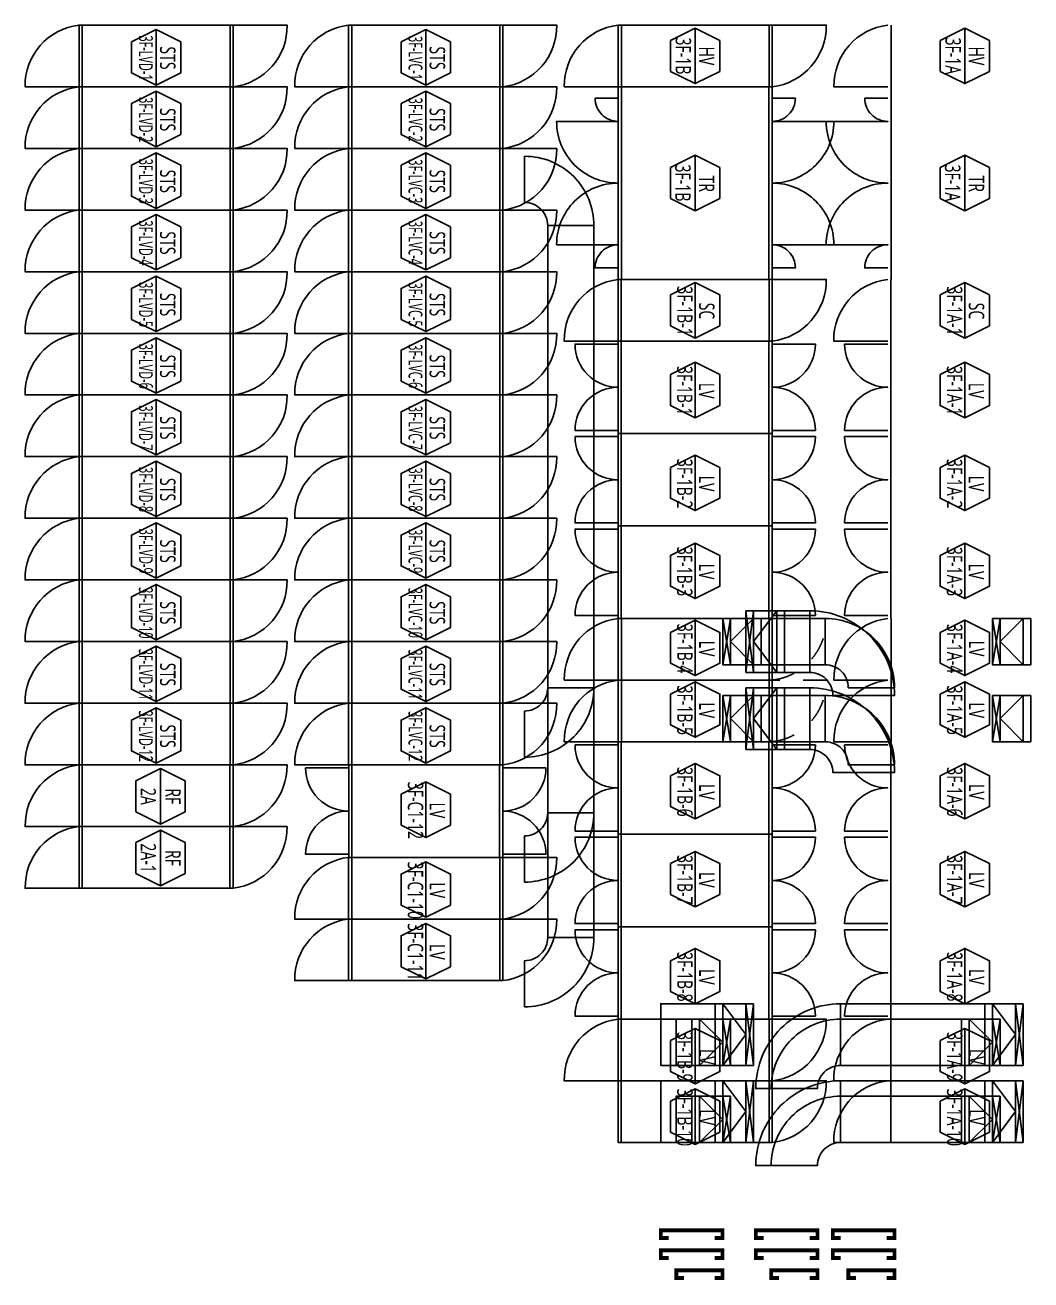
# Model space of a CAD drawing. Header units: millimetres. Extents: x -138191 to 245733, y -341087 to 835263.
# Drawn here: x -30361 to -17304, y 482922 to 499205 of the extents above; entities that cross this region are included whole.
import ezdxf
from ezdxf.enums import TextEntityAlignment as Align

# ---------------------------------------------------------------- set-up
doc = ezdxf.new("R2010")
doc.units = ezdxf.units.MM
doc.header["$LTSCALE"] = 300
doc.linetypes.add('D1', pattern=[3, 1, -1, 1])
for name, color, linetype in [('------00 Switch Gear', 3, 'Continuous'), ('------00 Switch Gear_Number', 1, 'Continuous'), ('-----26 Electrical Cable Tray_LV_STS1', 3, 'Continuous'), ('-----26 Electrical Cable Tray_LV_STS2', 2, 'Continuous'), ('-----26 Electrical Cable Tray_LV_UPS', 6, 'Continuous')]:
    doc.layers.add(name, color=color, linetype=linetype)
doc.styles.add('ELEC', font='malgun.ttf')

# ---------------------------------------------------------------- blocks, each defined once
blk = doc.blocks.new('A$495596483691')
at = {"color": 0}
for p, q in [((100, 600), (0, 600)), ((0, 600), (0, 0)), ((500, 600), (100, 600)), ((500, 0), (500, 600)), ((0, 0), (100, 0)), ((100, 0), (500, 0))]:
    blk.add_line(p, q, dxfattribs=at)
at = {"color": 8}
for p, q in [((400, 300), (100, 600)), ((100, 600), (100, 0)), ((400, 0), (400, 600)), ((400, 600), (500, 0)), ((500, 600), (400, 0)), ((400, 300), (100, 0))]:
    blk.add_line(p, q, dxfattribs=at)
blk = doc.blocks.new('A$480505980042')
at = {"color": 0}
for p, q in [((400, 800), (0, 800)), ((0, 800), (0, 0)), ((500, 800), (400, 800)), ((500, 0), (500, 800)), ((0, 0), (400, 0)), ((400, 0), (500, 0))]:
    blk.add_line(p, q, dxfattribs=at)
at = {"color": 8}
for p, q in [((100, 0), (0, 800)), ((0, 0), (100, 800)), ((100, 400), (400, 800)), ((100, 800), (100, 0)), ((400, 0), (400, 800)), ((100, 400), (400, 0))]:
    blk.add_line(p, q, dxfattribs=at)

msp = doc.modelspace()

# ---------------------------------------------------------------- linework, layer by layer
at = {"layer": '------00 Switch Gear'}
for p, q in [((-29619, 498405, 0), (-29619, 499205, 0)), ((-27699, 498405, 0), (-27699, 499205, 0)), ((-26119, 498405, 0), (-26119, 499205, 0)), ((-24199, 498405, 0), (-24199, 499205, 0)), ((-22619, 498405), (-22619, 499205)), ((-20701, 498405), (-20701, 499205)), ((-19119, 498405), (-19119, 499205)), ((-29619, 497605, 0), (-29619, 498405, 0)), ((-27699, 497605, 0), (-27699, 498405, 0)), ((-26119, 497605, 0), (-26119, 498405, 0)), ((-24199, 497605, 0), (-24199, 498405, 0)), ((-22619, 495905), (-22619, 498405)), ((-20705, 495905), (-20705, 498405)), ((-19119, 495905), (-19119, 498405)), ((-29619, 496805, 0), (-29619, 497605, 0)), ((-27699, 496805, 0), (-27699, 497605, 0)), ((-26119, 496805, 0), (-26119, 497605, 0)), ((-24199, 496805, 0), (-24199, 497605, 0)), ((-29619, 496005, 0), (-29619, 496805, 0)), ((-27699, 496005, 0), (-27699, 496805, 0)), ((-26119, 496005, 0), (-26119, 496805, 0)), ((-24199, 496005, 0), (-24199, 496805, 0)), ((-29619, 495205, 0), (-29619, 496005, 0)), ((-27699, 495205, 0), (-27699, 496005, 0)), ((-26119, 495205, 0), (-26119, 496005, 0)), ((-24199, 495205, 0), (-24199, 496005, 0)), ((-22621, 495105), (-22621, 495905)), ((-20701, 495105), (-20701, 495905)), ((-19121, 495105), (-19121, 495905)), ((-29619, 494405, 0), (-29619, 495205, 0)), ((-27699, 494405, 0), (-27699, 495205, 0)), ((-26119, 494405, 0), (-26119, 495205, 0)), ((-24199, 494405, 0), (-24199, 495205, 0)), ((-22622, 495105), (-22622, 493905)), ((-20704, 495105), (-20704, 493905)), ((-19122, 495105), (-19122, 493905)), ((-29619, 493605, 0), (-29619, 494405, 0)), ((-27699, 493605, 0), (-27699, 494405, 0)), ((-26119, 493605, 0), (-26119, 494405, 0)), ((-24199, 493605, 0), (-24199, 494405, 0)), ((-22622, 493905), (-22622, 492705)), ((-20704, 493905), (-20704, 492705)), ((-19122, 493905), (-19122, 492705)), ((-29619, 492805, 0), (-29619, 493605, 0)), ((-27699, 492805, 0), (-27699, 493605, 0)), ((-26119, 492805, 0), (-26119, 493605, 0)), ((-24199, 492805, 0), (-24199, 493605, 0)), ((-29619, 492005, 0), (-29619, 492805, 0)), ((-27699, 492005, 0), (-27699, 492805, 0)), ((-26119, 492005, 0), (-26119, 492805, 0)), ((-24199, 492005, 0), (-24199, 492805, 0)), ((-22622, 492705), (-22622, 491505)), ((-20704, 492705), (-20704, 491505)), ((-19122, 492705), (-19122, 491505)), ((-29619, 491205, 0), (-29619, 492005, 0)), ((-27699, 491205, 0), (-27699, 492005, 0)), ((-26119, 491205, 0), (-26119, 492005, 0)), ((-24199, 491205, 0), (-24199, 492005, 0)), ((-22620, 490705), (-22620, 491505)), ((-20702, 490705), (-20702, 491505)), ((-19120, 490705), (-19120, 491505)), ((-29619, 490405, 0), (-29619, 491205, 0)), ((-27699, 490405, 0), (-27699, 491205, 0)), ((-26119, 490405, 0), (-26119, 491205, 0)), ((-24199, 490405, 0), (-24199, 491205, 0)), ((-22620, 489905), (-22620, 490705)), ((-20702, 489905), (-20702, 490705)), ((-19120, 489905), (-19120, 490705)), ((-29619, 489605, 0), (-29619, 490405, 0)), ((-27699, 489605, 0), (-27699, 490405, 0)), ((-26119, 489605, 0), (-26119, 490405, 0)), ((-24199, 489605, 0), (-24199, 490405, 0)), ((-22622, 489905), (-22622, 488705)), ((-20704, 489905), (-20704, 488705)), ((-19122, 489905), (-19122, 488705)), ((-29620, 489605, 0), (-29620, 488805, 0)), ((-27702, 489605, 0), (-27702, 488805, 0)), ((-26120, 489605, 0), (-26120, 488405, 0)), ((-24202, 489605, 0), (-24202, 488405, 0)), ((-29620, 488805, 0), (-29620, 488005, 0)), ((-27702, 488805, 0), (-27702, 488005, 0)), ((-22622, 488705), (-22622, 487505)), ((-20704, 488705), (-20704, 487505)), ((-19122, 488705), (-19122, 487505)), ((-26119, 487605, 0), (-26119, 488405, 0)), ((-24199, 487605, 0), (-24199, 488405, 0)), ((-26119, 486805, 0), (-26119, 487605, 0)), ((-24199, 486805, 0), (-24199, 487605, 0)), ((-22622, 487505), (-22622, 486305)), ((-20704, 487505), (-20704, 486305)), ((-19122, 487505), (-19122, 486305)), ((-22621, 485505), (-22621, 486305)), ((-20701, 485505), (-20701, 486305)), ((-19121, 485505), (-19121, 486305)), ((-22621, 484705), (-22621, 485505)), ((-20701, 484705), (-20701, 485505)), ((-19121, 484705), (-19121, 485505))]:
    msp.add_line(p, q, dxfattribs=at)
at = {"layer": '------00 Switch Gear', "elevation": 0}
for points in [[(-29661, 499205, 0.385743), (-30361, 498405), (-29661, 498405)], [(-27659, 498405, 0.385743), (-26959, 499205), (-27659, 499205)], [(-26161, 499205, 0.385743), (-26861, 498405), (-26161, 498405)], [(-24159, 498405, 0.385743), (-23459, 499205), (-24159, 499205)], [(-22661, 499205, 0.385743), (-23361, 498405), (-22661, 498405)], [(-20661, 498405, 0.385743), (-19961, 499205), (-20661, 499205)], [(-19161, 499205, 0.385743), (-19861, 498405), (-19161, 498405)], [(-29661, 498405, 0.385743), (-30361, 497605), (-29661, 497605)], [(-27659, 497605, 0.385743), (-26959, 498405), (-27659, 498405)], [(-26161, 498405, 0.385743), (-26861, 497605), (-26161, 497605)], [(-24159, 497605, 0.385743), (-23459, 498405), (-24159, 498405)], [(-22661, 496055), (-22961, 496055, -0.414214), (-22661, 496355), (-23461, 496355, -0.414214), (-22661, 497155, -0.414214), (-23461, 497955), (-22661, 497955, -0.414214), (-22961, 498255), (-22661, 498255)], [(-20661, 496055), (-20361, 496055, 0.414214), (-20661, 496355), (-19861, 496355, 0.414214), (-20661, 497155, 0.414214), (-19861, 497955), (-20661, 497955, 0.414214), (-20361, 498255), (-20661, 498255)], [(-19161, 496055), (-19461, 496055, -0.414214), (-19161, 496355), (-19961, 496355, -0.414214), (-19161, 497155, -0.414214), (-19961, 497955), (-19161, 497955, -0.414214), (-19461, 498255), (-19161, 498255)], [(-27659, 496805, 0.385743), (-26959, 497605), (-27659, 497605)], [(-26161, 497605, 0.385743), (-26861, 496805), (-26161, 496805)], [(-24159, 496805, 0.385743), (-23459, 497605), (-24159, 497605)], [(-29661, 496805, 0.385743), (-30361, 496005), (-29661, 496005)], [(-27659, 496005, 0.385743), (-26959, 496805), (-27659, 496805)], [(-26161, 496805, 0.385743), (-26861, 496005), (-26161, 496005)], [(-24159, 496005, 0.385743), (-23459, 496805), (-24159, 496805)], [(-29661, 496005, 0.385743), (-30361, 495205), (-29661, 495205)], [(-27659, 495205, 0.385743), (-26959, 496005), (-27659, 496005)], [(-26161, 496005, 0.385743), (-26861, 495205), (-26161, 495205)], [(-24159, 495205, 0.385743), (-23459, 496005), (-24159, 496005)], [(-22663, 495905, 0.385743), (-23363, 495105), (-22663, 495105)], [(-20661, 495105, 0.385743), (-19961, 495905), (-20661, 495905)], [(-19163, 495905, 0.385743), (-19863, 495105), (-19163, 495105)], [(-29661, 495205, 0.385743), (-30361, 494405), (-29661, 494405)], [(-27659, 494405, 0.385743), (-26959, 495205), (-27659, 495205)], [(-26161, 495205, 0.385743), (-26861, 494405), (-26161, 494405)], [(-24159, 494405, 0.385743), (-23459, 495205), (-24159, 495205)], [(-22662, 495065), (-23222, 495065), (-23222, 495065, 0.414214), (-22662, 494505, 0.414214), (-23222, 493945), (-22662, 493945)], [(-20662, 493945), (-20102, 493945, 0.414214), (-20662, 494505, 0.414214), (-20102, 495065), (-20662, 495065)], [(-19162, 495065), (-19722, 495065), (-19722, 495065, 0.414214), (-19162, 494505, 0.414214), (-19722, 493945), (-19162, 493945)], [(-29661, 494405, 0.385743), (-30361, 493605), (-29661, 493605)], [(-27659, 493605, 0.385743), (-26959, 494405), (-27659, 494405)], [(-26161, 494405, 0.385743), (-26861, 493605), (-26161, 493605)], [(-24159, 493605, 0.385743), (-23459, 494405), (-24159, 494405)], [(-22662, 492745), (-23222, 492745, -0.414214), (-22662, 493305, -0.414214), (-23222, 493865), (-23222, 493865), (-22662, 493865)], [(-20662, 492745), (-20102, 492745, 0.414214), (-20662, 493305, 0.414214), (-20102, 493865), (-20662, 493865)], [(-19162, 492745), (-19722, 492745, -0.414214), (-19162, 493305, -0.414214), (-19722, 493865), (-19722, 493865), (-19162, 493865)], [(-29661, 493605, 0.385743), (-30361, 492805), (-29661, 492805)], [(-27659, 492805, 0.385743), (-26959, 493605), (-27659, 493605)], [(-26161, 493605, 0.385743), (-26861, 492805), (-26161, 492805)], [(-24159, 492805, 0.385743), (-23459, 493605), (-24159, 493605)], [(-29661, 492805, 0.385743), (-30361, 492005), (-29661, 492005)], [(-27659, 492005, 0.385743), (-26959, 492805), (-27659, 492805)], [(-26161, 492805, 0.385743), (-26861, 492005), (-26161, 492005)], [(-24159, 492005, 0.385743), (-23459, 492805), (-24159, 492805)], [(-22662, 491545), (-23222, 491545, -0.414214), (-22662, 492105, -0.414214), (-23222, 492665), (-23222, 492665), (-22662, 492665)], [(-20662, 491545), (-20102, 491545, 0.414214), (-20662, 492105, 0.414214), (-20102, 492665), (-20662, 492665)], [(-19162, 491545), (-19722, 491545, -0.414214), (-19162, 492105, -0.414214), (-19722, 492665), (-19722, 492665), (-19162, 492665)], [(-29661, 492005, 0.385743), (-30361, 491205), (-29661, 491205)], [(-27659, 491205, 0.385743), (-26959, 492005), (-27659, 492005)], [(-26161, 492005, 0.385743), (-26861, 491205), (-26161, 491205)], [(-24159, 491205, 0.385743), (-23459, 492005), (-24159, 492005)], [(-22662, 491505, 0.385743), (-23362, 490705), (-22662, 490705)], [(-19162, 491505, 0.385743), (-19862, 490705), (-19162, 490705)], [(-29661, 491205, 0.385743), (-30361, 490405), (-29661, 490405)], [(-27659, 490405, 0.385743), (-26959, 491205), (-27659, 491205)], [(-26161, 491205, 0.385743), (-26861, 490405), (-26161, 490405)], [(-24159, 490405, 0.385743), (-23459, 491205), (-24159, 491205)], [(-22662, 490705, 0.385743), (-23362, 489905), (-22662, 489905)], [(-19162, 490705, 0.385743), (-19862, 489905), (-19162, 489905)], [(-29661, 490405, 0.385743), (-30361, 489605), (-29661, 489605)], [(-27659, 489605, 0.385743), (-26959, 490405), (-27659, 490405)], [(-26161, 490405, 0.385743), (-26861, 489605), (-26120, 489605)], [(-24159, 489605, 0.385743), (-23459, 490405), (-24159, 490405)], [(-22662, 488745), (-23222, 488745, -0.414214), (-22662, 489305, -0.414214), (-23222, 489865), (-23222, 489865), (-22662, 489865)], [(-20662, 488745), (-20102, 488745, 0.414214), (-20662, 489305, 0.414214), (-20102, 489865), (-20662, 489865)], [(-19162, 488745), (-19722, 488745, -0.414214), (-19162, 489305, -0.414214), (-19722, 489865), (-19722, 489865), (-19162, 489865)], [(-29660, 489605, 0.385743), (-30360, 488805), (-29660, 488805)], [(-27660, 488805, 0.385743), (-26960, 489605), (-27660, 489605)], [(-26160, 488445), (-26720, 488445, -0.414214), (-26160, 489005, -0.414214), (-26720, 489565), (-26720, 489565), (-26160, 489565)], [(-24160, 489565), (-23600, 489565, -0.414214), (-24160, 489005, -0.414214), (-23600, 488445), (-24160, 488445)], [(-29660, 488805, 0.385743), (-30360, 488005), (-29660, 488005)], [(-27660, 488005, 0.385743), (-26960, 488805), (-27660, 488805)], [(-22662, 487545), (-23222, 487545, -0.414214), (-22662, 488105, -0.414214), (-23222, 488665), (-23222, 488665), (-22662, 488665)], [(-20662, 487545), (-20102, 487545, 0.414214), (-20662, 488105, 0.414214), (-20102, 488665), (-20662, 488665)], [(-19162, 487545), (-19722, 487545, -0.414214), (-19162, 488105, -0.414214), (-19722, 488665), (-19722, 488665), (-19162, 488665)], [(-26161, 488405, 0.385743), (-26861, 487605), (-26161, 487605)], [(-24159, 487605, 0.385743), (-23459, 488405), (-24159, 488405)], [(-26161, 487605, 0.385743), (-26861, 486805), (-26161, 486805)], [(-24159, 486805, 0.385743), (-23459, 487605), (-24159, 487605)], [(-22662, 486345), (-23222, 486345, -0.414214), (-22662, 486905, -0.414214), (-23222, 487465), (-23222, 487465), (-22662, 487465)], [(-20662, 486345), (-20102, 486345, 0.414214), (-20662, 486905, 0.414214), (-20102, 487465), (-20662, 487465)], [(-19162, 486345), (-19722, 486345, -0.414214), (-19162, 486905, -0.414214), (-19722, 487465), (-19722, 487465), (-19162, 487465)], [(-22663, 486305, 0.385743), (-23363, 485505), (-22663, 485505)], [(-20661, 485505, 0.385743), (-19961, 486305), (-20661, 486305)], [(-19163, 486305, 0.385743), (-19863, 485505), (-19163, 485505)], [(-20661, 484705, 0.385743), (-19961, 485505), (-20661, 485505)], [(-19163, 485505, 0.385743), (-19863, 484705), (-19163, 484705)]]:
    msp.add_lwpolyline(points, format="xyb", dxfattribs=at)
for points in [[(-27659, 498405), (-27659, 499205), (-29661, 499205), (-29661, 498405)], [(-24159, 498405), (-24159, 499205), (-26161, 499205), (-26161, 498405)], [(-20661, 498405), (-20661, 499205), (-22661, 499205), (-22661, 498405)], [(-27659, 497605), (-27659, 498405), (-29661, 498405), (-29661, 497605)], [(-24159, 497605), (-24159, 498405), (-26161, 498405), (-26161, 497605)], [(-22661, 495905), (-22661, 498405), (-20661, 498405), (-20661, 495905)], [(-27659, 496805), (-27659, 497605), (-29661, 497605), (-29661, 496805)], [(-24159, 496805), (-24159, 497605), (-26161, 497605), (-26161, 496805)], [(-27659, 496005), (-27659, 496805), (-29661, 496805), (-29661, 496005)], [(-24159, 496005), (-24159, 496805), (-26161, 496805), (-26161, 496005)], [(-27659, 495205), (-27659, 496005), (-29661, 496005), (-29661, 495205)], [(-24159, 495205), (-24159, 496005), (-26161, 496005), (-26161, 495205)], [(-20661, 495105), (-20661, 495905), (-22663, 495905), (-22663, 495105)], [(-27659, 494405), (-27659, 495205), (-29661, 495205), (-29661, 494405)], [(-24159, 494405), (-24159, 495205), (-26161, 495205), (-26161, 494405)], [(-22662, 495105), (-22662, 493905), (-20662, 493905), (-20662, 495105)], [(-27659, 493605), (-27659, 494405), (-29661, 494405), (-29661, 493605)], [(-24159, 493605), (-24159, 494405), (-26161, 494405), (-26161, 493605)], [(-22662, 493905), (-22662, 492705), (-20662, 492705), (-20662, 493905)], [(-27659, 492805), (-27659, 493605), (-29661, 493605), (-29661, 492805)], [(-24159, 492805), (-24159, 493605), (-26161, 493605), (-26161, 492805)], [(-27659, 492005), (-27659, 492805), (-29661, 492805), (-29661, 492005)], [(-24159, 492005), (-24159, 492805), (-26161, 492805), (-26161, 492005)], [(-22662, 492705), (-22662, 491505), (-20662, 491505), (-20662, 492705)], [(-27659, 491205), (-27659, 492005), (-29661, 492005), (-29661, 491205)], [(-24159, 491205), (-24159, 492005), (-26161, 492005), (-26161, 491205)], [(-20662, 490705), (-20662, 491505), (-22662, 491505), (-22662, 490705)], [(-27659, 490405), (-27659, 491205), (-29661, 491205), (-29661, 490405)], [(-24159, 490405), (-24159, 491205), (-26161, 491205), (-26161, 490405)], [(-20662, 489905), (-20662, 490705), (-22662, 490705), (-22662, 489905)], [(-27659, 489605), (-27659, 490405), (-29661, 490405), (-29661, 489605)], [(-24159, 489605), (-24159, 490405), (-26161, 490405), (-26161, 489605)], [(-22662, 489905), (-22662, 488705), (-20662, 488705), (-20662, 489905)], [(-29660, 489605), (-29660, 488805), (-27660, 488805), (-27660, 489605)], [(-26160, 489605), (-26160, 488405), (-24160, 488405), (-24160, 489605)], [(-29660, 488805), (-29660, 488005), (-27660, 488005), (-27660, 488805)], [(-22662, 488705), (-22662, 487505), (-20662, 487505), (-20662, 488705)], [(-24159, 487605), (-24159, 488405), (-26161, 488405), (-26161, 487605)], [(-24159, 486805), (-24159, 487605), (-26161, 487605), (-26161, 486805)], [(-22662, 487505), (-22662, 486305), (-20662, 486305), (-20662, 487505)], [(-20661, 485505), (-20661, 486305), (-22663, 486305), (-22663, 485505)], [(-20661, 484705), (-20661, 485505), (-22663, 485505), (-22663, 484705)]]:
    msp.add_lwpolyline(points, close=True, dxfattribs=at)
msp.add_lwpolyline([(-30361, 496805), (-29661, 496805)], dxfattribs=at)
at = {"layer": '------00 Switch Gear', "linetype": 'D1', "elevation": 0}
for points in [[(-20662, 490705, 0.385743), (-19962, 491505), (-20662, 491505)], [(-20662, 489905, 0.385743), (-19962, 490705), (-20662, 490705)]]:
    msp.add_lwpolyline(points, format="xyb", dxfattribs=at)
at = {"layer": '------00 Switch Gear'}
msp.add_arc((-29570, 496819, 0), 791, 96.6265, 181.0016, dxfattribs=at)
at = {"layer": '------00 Switch Gear_Number', "elevation": 0}
for points in [[(-28660, 498427), (-28660, 499147), (-28340, 498987), (-28340, 498586), (-28660, 498427), (-28980, 498586), (-28980, 498987), (-28660, 499147)], [(-25160, 498427), (-25160, 499147), (-24840, 498987), (-24840, 498586), (-25160, 498427), (-25480, 498586), (-25480, 498987), (-25160, 499147)], [(-21663, 498445), (-21663, 499165), (-21343, 499005), (-21343, 498605), (-21663, 498445), (-21983, 498605), (-21983, 499005), (-21663, 499165)], [(-18161, 498445), (-18161, 499165), (-17841, 499005), (-17841, 498605), (-18161, 498445), (-18481, 498605), (-18481, 499005), (-18161, 499165)], [(-28660, 497627), (-28660, 498347), (-28340, 498187), (-28340, 497786), (-28660, 497627), (-28980, 497786), (-28980, 498187), (-28660, 498347)], [(-25160, 497627), (-25160, 498347), (-24840, 498187), (-24840, 497786), (-25160, 497627), (-25480, 497786), (-25480, 498187), (-25160, 498347)], [(-28660, 496827), (-28660, 497547), (-28340, 497387), (-28340, 496986), (-28660, 496827), (-28980, 496986), (-28980, 497387), (-28660, 497547)], [(-25160, 496827), (-25160, 497547), (-24840, 497387), (-24840, 496986), (-25160, 496827), (-25480, 496986), (-25480, 497387), (-25160, 497547)], [(-21663, 496795), (-21663, 497515), (-21343, 497355), (-21343, 496955), (-21663, 496795), (-21983, 496955), (-21983, 497355), (-21663, 497515)], [(-18161, 496795), (-18161, 497515), (-17841, 497355), (-17841, 496955), (-18161, 496795), (-18481, 496955), (-18481, 497355), (-18161, 497515)], [(-28660, 496027), (-28660, 496747), (-28340, 496587), (-28340, 496186), (-28660, 496027), (-28980, 496186), (-28980, 496587), (-28660, 496747)], [(-25160, 496027), (-25160, 496747), (-24840, 496587), (-24840, 496186), (-25160, 496027), (-25480, 496186), (-25480, 496587), (-25160, 496747)], [(-28660, 495227), (-28660, 495947), (-28340, 495787), (-28340, 495386), (-28660, 495227), (-28980, 495386), (-28980, 495787), (-28660, 495947)], [(-25160, 495227), (-25160, 495947), (-24840, 495787), (-24840, 495386), (-25160, 495227), (-25480, 495386), (-25480, 495787), (-25160, 495947)], [(-21663, 495144), (-21663, 495864), (-21343, 495704), (-21343, 495304), (-21663, 495144), (-21983, 495304), (-21983, 495704), (-21663, 495864)], [(-18161, 495144), (-18161, 495864), (-17841, 495704), (-17841, 495304), (-18161, 495144), (-18481, 495304), (-18481, 495704), (-18161, 495864)], [(-28660, 494427), (-28660, 495147), (-28340, 494987), (-28340, 494586), (-28660, 494427), (-28980, 494586), (-28980, 494987), (-28660, 495147)], [(-25160, 494427), (-25160, 495147), (-24840, 494987), (-24840, 494586), (-25160, 494427), (-25480, 494586), (-25480, 494987), (-25160, 495147)], [(-21664, 494109), (-21664, 494829), (-21344, 494669), (-21344, 494268), (-21664, 494109), (-21984, 494268), (-21984, 494669), (-21664, 494829)], [(-18162, 494109), (-18162, 494829), (-17842, 494669), (-17842, 494268), (-18162, 494109), (-18482, 494268), (-18482, 494669), (-18162, 494829)], [(-28660, 493627), (-28660, 494347), (-28340, 494187), (-28340, 493786), (-28660, 493627), (-28980, 493786), (-28980, 494187), (-28660, 494347)], [(-25160, 493627), (-25160, 494347), (-24840, 494187), (-24840, 493786), (-25160, 493627), (-25480, 493786), (-25480, 494187), (-25160, 494347)], [(-21664, 492904), (-21664, 493624), (-21344, 493464), (-21344, 493064), (-21664, 492904), (-21984, 493064), (-21984, 493464), (-21664, 493624)], [(-18162, 492904), (-18162, 493624), (-17842, 493464), (-17842, 493064), (-18162, 492904), (-18482, 493064), (-18482, 493464), (-18162, 493624)], [(-28660, 492827), (-28660, 493547), (-28340, 493387), (-28340, 492986), (-28660, 492827), (-28980, 492986), (-28980, 493387), (-28660, 493547)], [(-25160, 492827), (-25160, 493547), (-24840, 493387), (-24840, 492986), (-25160, 492827), (-25480, 492986), (-25480, 493387), (-25160, 493547)], [(-28660, 492027), (-28660, 492747), (-28340, 492587), (-28340, 492186), (-28660, 492027), (-28980, 492186), (-28980, 492587), (-28660, 492747)], [(-25160, 492027), (-25160, 492747), (-24840, 492587), (-24840, 492186), (-25160, 492027), (-25480, 492186), (-25480, 492587), (-25160, 492747)], [(-21664, 491763), (-21664, 492483), (-21344, 492324), (-21344, 491923), (-21664, 491763), (-21984, 491923), (-21984, 492324), (-21664, 492483)], [(-18162, 491763), (-18162, 492483), (-17842, 492324), (-17842, 491923), (-18162, 491763), (-18482, 491923), (-18482, 492324), (-18162, 492483)], [(-28660, 491227), (-28660, 491947), (-28340, 491787), (-28340, 491386), (-28660, 491227), (-28980, 491386), (-28980, 491787), (-28660, 491947)], [(-25160, 491227), (-25160, 491947), (-24840, 491787), (-24840, 491386), (-25160, 491227), (-25480, 491386), (-25480, 491787), (-25160, 491947)], [(-21662, 490763), (-21662, 491483), (-21342, 491324), (-21342, 490923), (-21662, 490763), (-21982, 490923), (-21982, 491324), (-21662, 491483)], [(-18160, 490763), (-18160, 491483), (-17840, 491324), (-17840, 490923), (-18160, 490763), (-18480, 490923), (-18480, 491324), (-18160, 491483)], [(-28660, 490427), (-28660, 491147), (-28340, 490987), (-28340, 490586), (-28660, 490427), (-28980, 490586), (-28980, 490987), (-28660, 491147)], [(-25160, 490427), (-25160, 491147), (-24840, 490987), (-24840, 490586), (-25160, 490427), (-25480, 490586), (-25480, 490987), (-25160, 491147)], [(-21662, 489963), (-21662, 490683), (-21342, 490524), (-21342, 490123), (-21662, 489963), (-21982, 490123), (-21982, 490524), (-21662, 490683)], [(-18160, 489963), (-18160, 490683), (-17840, 490524), (-17840, 490123), (-18160, 489963), (-18480, 490123), (-18480, 490524), (-18160, 490683)], [(-28660, 489627), (-28660, 490347), (-28340, 490187), (-28340, 489786), (-28660, 489627), (-28980, 489786), (-28980, 490187), (-28660, 490347)], [(-25160, 489627), (-25160, 490347), (-24840, 490187), (-24840, 489786), (-25160, 489627), (-25480, 489786), (-25480, 490187), (-25160, 490347)], [(-21662, 488904), (-21662, 489624), (-21342, 489464), (-21342, 489064), (-21662, 488904), (-21982, 489064), (-21982, 489464), (-21662, 489624)], [(-18160, 488904), (-18160, 489624), (-17840, 489464), (-17840, 489064), (-18160, 488904), (-18480, 489064), (-18480, 489464), (-18160, 489624)], [(-25159, 488663), (-25159, 489383), (-24839, 489224), (-24839, 488823), (-25159, 488663), (-25479, 488823), (-25479, 489224), (-25159, 489383)], [(-25160, 487627), (-25160, 488347), (-24840, 488187), (-24840, 487786), (-25160, 487627), (-25480, 487786), (-25480, 488187), (-25160, 488347)], [(-21662, 487763), (-21662, 488483), (-21342, 488324), (-21342, 487923), (-21662, 487763), (-21982, 487923), (-21982, 488324), (-21662, 488483)], [(-18160, 487763), (-18160, 488483), (-17840, 488324), (-17840, 487923), (-18160, 487763), (-18480, 487923), (-18480, 488324), (-18160, 488483)], [(-25160, 486827), (-25160, 487547), (-24840, 487387), (-24840, 486986), (-25160, 486827), (-25480, 486986), (-25480, 487387), (-25160, 487547)], [(-21662, 486504), (-21662, 487224), (-21342, 487064), (-21342, 486664), (-21662, 486504), (-21982, 486664), (-21982, 487064), (-21662, 487224)], [(-18160, 486504), (-18160, 487224), (-17840, 487064), (-17840, 486664), (-18160, 486504), (-18480, 486664), (-18480, 487064), (-18160, 487224)], [(-21662, 485466), (-21662, 486186), (-21342, 486027), (-21342, 485626), (-21662, 485466), (-21982, 485626), (-21982, 486027), (-21662, 486186)], [(-18160, 485466), (-18160, 486186), (-17840, 486027), (-17840, 485626), (-18160, 485466), (-18480, 485626), (-18480, 486027), (-18160, 486186)], [(-21662, 484680), (-21662, 485400), (-21342, 485241), (-21342, 484840), (-21662, 484680), (-21982, 484840), (-21982, 485241), (-21662, 485400)], [(-18160, 484680), (-18160, 485400), (-17840, 485241), (-17840, 484840), (-18160, 484680), (-18480, 484840), (-18480, 485241), (-18160, 485400)]]:
    msp.add_lwpolyline(points, dxfattribs=at)
at = {"layer": '------00 Switch Gear_Number', "color": 1, "elevation": 0}
for points in [[(-28602, 489556), (-28602, 488836), (-28922, 488996), (-28922, 489396), (-28602, 489556), (-28282, 489396), (-28282, 488996), (-28602, 488836)], [(-28602, 488756), (-28602, 488036), (-28922, 488196), (-28922, 488596), (-28602, 488756), (-28282, 488596), (-28282, 488196), (-28602, 488036)]]:
    msp.add_lwpolyline(points, dxfattribs=at)
at = {"layer": '-----26 Electrical Cable Tray_LV_STS1', "elevation": 0}
for points in [[(-21404, 486505), (-22110, 486505), (-22110, 485705), (-21404, 485705)], [(-19775, 485705), (-17904, 485705), (-17904, 486505), (-19775, 486505)], [(-21704, 486305), (-21910, 486305), (-21910, 485705), (-21704, 485705)], [(-19775, 485705), (-18204, 485705), (-18204, 486305), (-19775, 486305)], [(-21404, 485505), (-22110, 485505), (-22110, 484705), (-21404, 484705)], [(-21704, 485305), (-21910, 485305), (-21910, 484705), (-21704, 484705)], [(-19775, 484705), (-18204, 484705), (-18204, 485305), (-19775, 485305)]]:
    msp.add_lwpolyline(points, close=True, dxfattribs=at)
for points in [[(-19775, 486505), (-19775, 485705, 0.414214), (-20075, 485405), (-20875, 485405, -0.414214)], [(-19775, 485705), (-19775, 485705, 0.414214), (-20075, 485405), (-20075, 485405), (-20675, 485405, -0.414214), (-19775, 486305)], [(-19775, 485505), (-19775, 484705, 0.414214), (-20075, 484405), (-20875, 484405, -0.414214)], [(-19775, 484705), (-19775, 484705, 0.414214), (-20075, 484405), (-20075, 484405), (-20675, 484405, -0.414214), (-19775, 485305)]]:
    msp.add_lwpolyline(points, format="xyb", close=True, dxfattribs=at)
at = {"layer": '-----26 Electrical Cable Tray_LV_STS1'}
msp.add_lwpolyline([(-19775, 484705), (-17904, 484705), (-17904, 485505), (-19775, 485505)], close=True, dxfattribs=at)
at = {"layer": '-----26 Electrical Cable Tray_LV_STS1', "ltscale": 7.5, "const_width": 50, "elevation": 0}
for points in [[(-21408, 483466), (-21308, 483466), (-21308, 483566), (-22108, 483566), (-22108, 483466), (-22008, 483466)], [(-20175, 483466), (-20075, 483466), (-20075, 483566), (-20875, 483566), (-20875, 483466), (-20775, 483466)], [(-21408, 483206), (-21308, 483206), (-21308, 483306), (-22108, 483306), (-22108, 483206), (-22008, 483206)], [(-20175, 483206), (-20075, 483206), (-20075, 483306), (-20875, 483306), (-20875, 483206), (-20775, 483206)], [(-21408, 482947), (-21308, 482947), (-21308, 483047), (-21908, 483047), (-21908, 482947), (-21808, 482947)], [(-20175, 482947), (-20075, 482947), (-20075, 483047), (-20675, 483047), (-20675, 482947), (-20575, 482947)]]:
    msp.add_lwpolyline(points, dxfattribs=at)
at = {"layer": '-----26 Electrical Cable Tray_LV_STS2', "elevation": 0}
for points in [[(-23576, 496603), (-23576, 496603, 0.414214), (-23876, 496903), (-23876, 496903), (-23876, 497503, -0.414214), (-22976, 496603)], [(-23576, 496603), (-23576, 496603, 0.414214), (-23876, 496903), (-23876, 496903), (-23876, 497503, -0.414214), (-22976, 496603)], [(-23576, 490604), (-23576, 490604, -0.414214), (-23876, 490304), (-23876, 490304), (-23876, 489704, 0.414214), (-22976, 490604)], [(-23576, 488984), (-23576, 488984, -0.414214), (-23876, 488684), (-23876, 488684), (-23876, 488084, 0.414214), (-22976, 488984)], [(-23576, 487364), (-23576, 487364, -0.414214), (-23876, 487064), (-23876, 487064), (-23876, 486464, 0.414214), (-22976, 487364)]]:
    msp.add_lwpolyline(points, format="xyb", close=True, dxfattribs=at)
for points in [[(-23576, 488984), (-22976, 488984), (-22976, 496603), (-23576, 496603)], [(-23576, 487364), (-22976, 487364), (-22976, 496603), (-23576, 496603)], [(-23576, 490604), (-22976, 490604), (-22976, 496603), (-23576, 496603)]]:
    msp.add_lwpolyline(points, close=True, dxfattribs=at)
at = {"layer": '-----26 Electrical Cable Tray_LV_UPS', "elevation": 0}
for points in [[(-20175, 490805), (-20504, 490805), (-20504, 491605), (-20175, 491605)], [(-19975, 490905), (-20804, 490905), (-20804, 491505), (-19975, 491505)], [(-19975, 489905), (-20804, 489905), (-20804, 490505), (-19975, 490505)], [(-20175, 489805), (-20504, 489805), (-20504, 490605), (-20175, 490605)]]:
    msp.add_lwpolyline(points, close=True, dxfattribs=at)
for points in [[(-20175, 491605), (-20175, 490805, -0.414214), (-19875, 490505), (-19075, 490505, 0.414214)], [(-19975, 490905), (-19975, 490905, -0.414214), (-19675, 490605), (-19675, 490605), (-19075, 490605, 0.414214), (-19975, 491505)], [(-20175, 490605), (-20175, 489805, -0.414214), (-19875, 489505), (-19075, 489505, 0.414214)], [(-19975, 489905), (-19975, 489905, -0.414214), (-19675, 489605), (-19675, 489605), (-19075, 489605, 0.414214), (-19975, 490505)]]:
    msp.add_lwpolyline(points, format="xyb", close=True, dxfattribs=at)
at = {"layer": '-----26 Electrical Cable Tray_LV_UPS', "ltscale": 7.5, "const_width": 50, "elevation": 0}
for points in [[(-19175, 483466), (-19075, 483466), (-19075, 483566), (-19875, 483566), (-19875, 483466), (-19775, 483466)], [(-19175, 483206), (-19075, 483206), (-19075, 483306), (-19875, 483306), (-19875, 483206), (-19775, 483206)], [(-19175, 482947), (-19075, 482947), (-19075, 483047), (-19675, 483047), (-19675, 482947), (-19575, 482947)]]:
    msp.add_lwpolyline(points, dxfattribs=at)

# ---------------------------------------------------------------- block references
at = {"layer": '-----26 Electrical Cable Tray_LV_STS1', "xscale": -1}
for p in [(-20904, 485705), (-17404, 485705), (-20904, 484705), (-17404, 484705)]:
    msp.add_blockref('A$480505980042', p, dxfattribs=at)
at = {"layer": '-----26 Electrical Cable Tray_LV_STS1', "xscale": -1, "rotation": 180}
for p in [(-21704, 486305), (-18204, 486305), (-21704, 485305), (-18204, 485305)]:
    msp.add_blockref('A$495596483691', p, dxfattribs=at)
at = {"layer": '-----26 Electrical Cable Tray_LV_UPS'}
for p in [(-21004, 490805), (-21004, 489805)]:
    msp.add_blockref('A$480505980042', p, dxfattribs=at)
at = {"layer": '-----26 Electrical Cable Tray_LV_UPS', "rotation": 180}
for p in [(-20804, 491505), (-17304, 491505), (-20804, 490505), (-17304, 490505)]:
    msp.add_blockref('A$495596483691', p, dxfattribs=at)

# ---------------------------------------------------------------- texts
at = {"layer": '------00 Switch Gear_Number', "color": 0, "style": 'ELEC'}
for s, height, width, p in [('3F-LVD-1', 180, 0.6, (-28793, 498778, 0)), ('3F-LVC-1', 180, 0.6, (-25293, 498778, 0)), ('3F-1B', 200, 0.7, (-21815, 498805)), ('3F-1A', 200, 0.7, (-18313, 498805)), ('STS', 200, 0.7, (-28509, 498778, 0)), ('STS', 200, 0.7, (-25009, 498778, 0)), ('HV', 200, 0.7, (-21512, 498805)), ('HV', 200, 0.7, (-18010, 498805)), ('3F-LVD-2', 180, 0.6, (-28793, 497978, 0)), ('STS', 200, 0.7, (-28509, 497978, 0)), ('3F-LVC-2', 180, 0.6, (-25293, 497978, 0)), ('STS', 200, 0.7, (-25009, 497978, 0)), ('3F-LVD-3', 180, 0.6, (-28793, 497178, 0)), ('3F-LVC-3', 180, 0.6, (-25293, 497178, 0)), ('STS', 200, 0.7, (-28509, 497178, 0)), ('STS', 200, 0.7, (-25009, 497178, 0)), ('3F-1B', 200, 0.7, (-21821, 497157)), ('3F-1A', 200, 0.7, (-18319, 497157)), ('TR', 200, 0.7, (-21512, 497146)), ('TR', 200, 0.7, (-18010, 497146)), ('3F-LVD-4', 180, 0.6, (-28793, 496378, 0)), ('3F-LVC-4', 180, 0.6, (-25293, 496378, 0)), ('STS', 200, 0.7, (-28509, 496378, 0)), ('STS', 200, 0.7, (-25009, 496378, 0)), ('3F-LVD-5', 180, 0.6, (-28793, 495578, 0)), ('3F-LVC-5', 180, 0.6, (-25293, 495578, 0)), ('STS', 200, 0.7, (-28509, 495578, 0)), ('STS', 200, 0.7, (-25009, 495578, 0)), ('3F-1B-1', 200, 0.7, (-21796, 495495)), ('3F-1A-1', 200, 0.7, (-18294, 495495)), ('SC', 200, 0.7, (-21512, 495495)), ('SC', 200, 0.7, (-18010, 495495)), ('3F-LVD-6', 180, 0.6, (-28793, 494778, 0)), ('3F-LVC-6', 180, 0.6, (-25293, 494778, 0)), ('STS', 200, 0.7, (-28509, 494778, 0)), ('STS', 200, 0.7, (-25009, 494778, 0)), ('3F-1B-1', 200, 0.7, (-21797, 494460)), ('3F-1A-1', 200, 0.7, (-18295, 494460)), ('LV', 200, 0.7, (-21513, 494460)), ('LV', 200, 0.7, (-18011, 494460)), ('3F-LVD-7', 180, 0.6, (-28793, 493978, 0)), ('3F-LVC-7', 180, 0.6, (-25293, 493978, 0)), ('STS', 200, 0.7, (-28509, 493978, 0)), ('STS', 200, 0.7, (-25009, 493978, 0)), ('3F-1B-2', 200, 0.7, (-21797, 493255)), ('3F-1A-2', 200, 0.7, (-18295, 493255)), ('3F-LVD-8', 180, 0.6, (-28793, 493178, 0)), ('3F-LVC-8', 180, 0.6, (-25293, 493178, 0)), ('STS', 200, 0.7, (-28509, 493178, 0)), ('STS', 200, 0.7, (-25009, 493178, 0)), ('LV', 200, 0.7, (-21513, 493255)), ('LV', 200, 0.7, (-18011, 493255)), ('3F-LVD-9', 180, 0.6, (-28793, 492378, 0)), ('3F-LVC-9', 180, 0.6, (-25293, 492378, 0)), ('STS', 200, 0.7, (-28508, 492378, 0)), ('STS', 200, 0.7, (-25009, 492378, 0)), ('3F-1B-3', 200, 0.7, (-21797, 492114)), ('3F-1A-3', 200, 0.7, (-18295, 492114)), ('LV', 200, 0.7, (-21513, 492114)), ('LV', 200, 0.7, (-18011, 492114)), ('3F-LVD-10', 180, 0.6, (-28793, 491578, 0)), ('3F-LVC-10', 180, 0.6, (-25293, 491578, 0)), ('STS', 200, 0.7, (-28508, 491578, 0)), ('STS', 200, 0.7, (-25009, 491578, 0)), ('3F-1B-4', 200, 0.7, (-21795, 491114)), ('3F-1A-4', 200, 0.7, (-18293, 491114)), ('LV', 200, 0.7, (-21511, 491114)), ('LV', 200, 0.7, (-18009, 491114)), ('3F-LVD-11', 180, 0.6, (-28793, 490778, 0)), ('3F-LVC-11', 180, 0.6, (-25293, 490778, 0)), ('STS', 200, 0.7, (-28508, 490778, 0)), ('STS', 200, 0.7, (-25009, 490778, 0)), ('3F-1B-5', 200, 0.7, (-21795, 490314)), ('3F-1A-5', 200, 0.7, (-18293, 490314)), ('3F-LVD-12', 180, 0.6, (-28793, 489978, 0)), ('3F-LVC-12', 180, 0.6, (-25293, 489978, 0)), ('LV', 200, 0.7, (-21511, 490314)), ('LV', 200, 0.7, (-18009, 490314)), ('STS', 200, 0.7, (-28508, 489978, 0)), ('STS', 200, 0.7, (-25009, 489978, 0)), ('3F-1B-6', 200, 0.7, (-21795, 489255)), ('3F-1A-6', 200, 0.7, (-18293, 489255)), ('3F-C1-12', 200, 0.7, (-25292, 489014, 0)), ('LV', 200, 0.7, (-21511, 489255)), ('LV', 200, 0.7, (-18009, 489255)), ('LV', 200, 0.7, (-25008, 489014, 0)), ('3F-C1-10', 200, 0.7, (-25293, 487978, 0)), ('3F-1B-7', 200, 0.7, (-21795, 488114)), ('3F-1A-7', 200, 0.7, (-18293, 488114)), ('LV', 200, 0.7, (-21511, 488114)), ('LV', 200, 0.7, (-18009, 488114)), ('LV', 200, 0.7, (-25009, 487978, 0)), ('3F-C1-11', 200, 0.7, (-25293, 487178, 0)), ('LV', 200, 0.7, (-25009, 487178, 0)), ('3F-1B-8', 200, 0.7, (-21795, 486855)), ('3F-1A-8', 200, 0.7, (-18293, 486855)), ('LV', 200, 0.7, (-21511, 486855)), ('LV', 200, 0.7, (-18009, 486855)), ('3F-1B-9', 200, 0.7, (-21795, 485817)), ('3F-1A-9', 200, 0.7, (-18293, 485817)), ('LV', 200, 0.7, (-21511, 485817)), ('LV', 200, 0.7, (-18009, 485817)), ('3F-1B-10', 200, 0.7, (-21795, 485031)), ('3F-1A-10', 200, 0.7, (-18293, 485031)), ('LV', 200, 0.7, (-21511, 485031)), ('LV', 200, 0.7, (-18009, 485031))]:
    msp.add_text(s, height=height, rotation=270, dxfattribs=dict(at, width=width)).set_placement(p, align=Align.MIDDLE_CENTER)
at = {"layer": '------00 Switch Gear_Number', "color": 7, "style": 'ELEC', "width": 0.7}
for s, p in [('2A', (-28762, 489196, 0)), ('RF', (-28442, 489196, 0)), ('2A-1', (-28762, 488396, 0)), ('RF', (-28442, 488396, 0))]:
    msp.add_text(s, height=200, rotation=270, dxfattribs=at).set_placement(p, align=Align.MIDDLE_CENTER)

doc.saveas('drawing.dxf')
